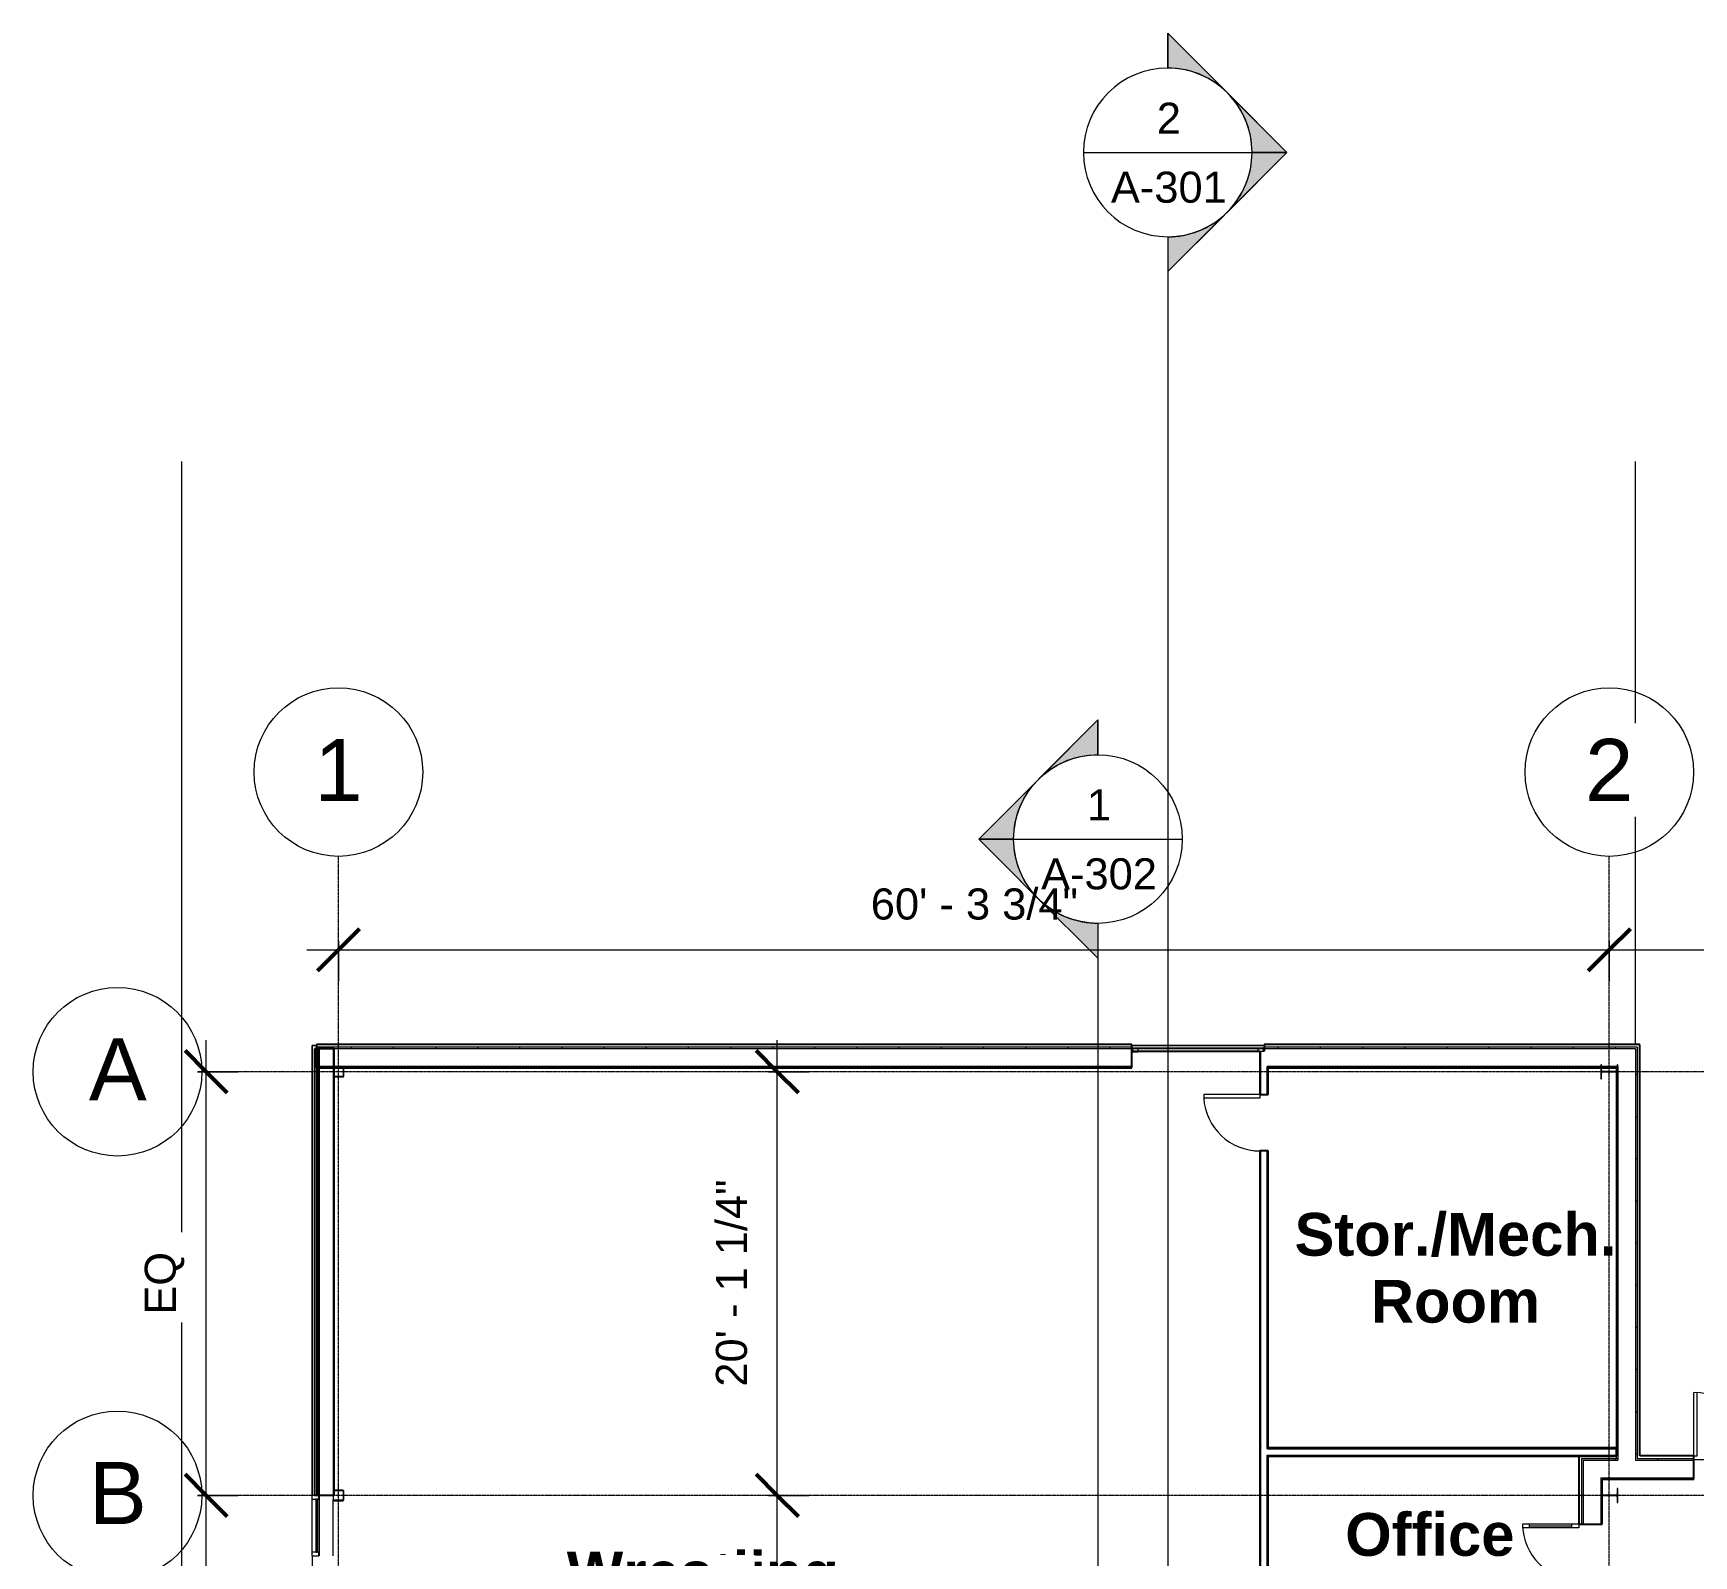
# Model space of a CAD drawing. Header units: inches. Extents: x 21753 to 28474, y -23238 to -20311.
# Drawn here: x 21899 to 22845, y -21178 to -20311 of the extents above; entities that cross this region are included whole.
import ezdxf

# ---------------------------------------------------------------- set-up
doc = ezdxf.new("R2010")
doc.units = ezdxf.units.IN
doc.header["$MEASUREMENT"] = 0
doc.linetypes.add('Grid Line 1_2_', pattern=[0.875, 0.5, -0.125, 0.125, -0.125])
for name, color, linetype, lineweight in [('A-ANNO-DIMS', 211, 'Continuous', 9), ('A-ANNO-DIMS-192', 211, 'Continuous', 9), ('A-DOOR', 31, 'Continuous', 9), ('A-DOOR-GLAZ', 31, 'Continuous', 15), ('A-GLAZ-CURT', 52, 'Continuous', 9), ('A-GLAZ-CWMG', 51, 'Continuous', 9), ('A-WALL', 113, 'Continuous', 9), ('A-WALL-PATT', 111, 'Continuous', 25), ('C-BLDG-PADS', 91, 'Continuous', 9), ('C-TOPO', 7, 'Continuous', 9), ('Conc', 7, 'Continuous', 9), ('EOP-PR', 4, 'Continuous', 9), ('G-ANNO-SYMB', 111, 'Continuous', 9), ('I-WALL', 2, 'Continuous', 9), ('L-SITE-WALL', 31, 'Continuous', 9), ('M-AREA-IDEN', 171, 'Continuous', 9), ('S-BEAM', 12, 'Continuous', 9), ('S-COLS', 52, 'Continuous', 9), ('S-GRID', 1, 'Continuous', 9), ('S-GRID-IDEN', 1, 'Continuous', 9)]:
    doc.layers.add(name, color=color, linetype=linetype, lineweight=lineweight)
doc.styles.add('Arial', font='arial.ttf', dxfattribs={"height": 35.407186})
doc.styles.add('Arial_1', font='arial.ttf', dxfattribs={"height": 17.703593})
doc.styles.add('Arial_B_1', font='arialbd.ttf', dxfattribs={"height": 24.354149})
doc.dimstyles.new('Linear_-_3_32__Arial', dxfattribs={"dimscale": 12, "dimtxt": 18, "dimasz": 2, "dimexe": 1.5, "dimexo": 1, "dimgap": 1, "dimtad": 1, "dimrnd": 0.25, "dimzin": 1, "dimdsep": 46, "dimlunit": 4, "dimtxsty": 'Arial_1', "dimblk1": 'OBLIQUE', "dimblk2": 'OBLIQUE', "dimsah": 1, "dimcen": 0.09, "dimdle": 1.5, "dimazin": 0, "dimtfac": 1, "dimtdec": 4, "dimtix": 1, "dimtmove": 0, "dimatfit": 3, "dimfxl": 1, "dimtvp": 1, "dimtfill": 1, "dimfrac": 2, "dimtolj": 1, "dimtzin": 0, "dimarcsym": 2})
pattern_1 = [(45, (0, 0), (-19.00703, 19.00703), []), (45, (0, 28.8), (-19.00703, 19.00703), [])]
pattern_2 = [(0, (0, 0), (61.44, 15.36), [2.534, -43.546, 2.534, -43.546, -245.76]), (0, (0, 0), (61.44, 15.36), [-92.16, 2.534, -89.626, 2.534, -43.546, -107.52]), (0, (0, 0), (61.44, 15.36), [-230.4, 2.534, -28.186, 2.534, -74.266]), (120, (23.04, 7.68), (-44.02215, 45.528601), [2.534, -43.546, 2.534, -43.546, -245.76]), (120, (23.04, 7.68), (-44.02215, 45.528601), [-92.16, 2.534, -89.626, 2.534, -43.546, -107.52]), (120, (23.04, 7.68), (-44.02215, 45.528601), [-230.4, 2.534, -28.186, 2.534, -74.266]), (240, (30.72, 38.4), (-17.41785, -60.888601), [2.534, -43.546, 2.534, -43.546, -245.76]), (240, (30.72, 38.4), (-17.41785, -60.888601), [-92.16, 2.534, -89.626, 2.534, -43.546, -107.52]), (240, (30.72, 38.4), (-17.41785, -60.888601), [-230.4, 2.534, -28.186, 2.534, -74.266])]
pattern_3 = [(0, (0, 0), (0, 24), []), (90, (0, 0), (-24, 1e-15), [])]

# ---------------------------------------------------------------- blocks, each defined once
blk = doc.blocks.new('Girt_C - 8_D-948188-First Floor Plan')
at = {"layer": 'S-BEAM'}
for p, q in [((22061.64, -21143.68), (22061.64, -21178.18)), ((22069.64, -21178.18), (22069.64, -21146.34)), ((22061.64, -21733.87), (22061.64, -22336.55)), ((22069.64, -21865.02), (22069.64, -21733.87)), ((22069.64, -22106.27), (22069.64, -21870.09)), ((22069.64, -22336.55), (22069.64, -22111.34)), ((22061.64, -22505.93), (22061.64, -22541.05)), ((22069.64, -22540.52), (22069.64, -22505.93)), ((22061.64, -22545.05), (22061.64, -22685.8)), ((22069.64, -22686.55), (22069.64, -22545.59)), ((22069.64, -22687.55), (22069.64, -22686.55)), ((22069.64, -22781.77), (22069.64, -22687.55)), ((22061.64, -22689.8), (22061.64, -22786.18)), ((22061.83, -22786.18), (22061.64, -22786.18)), ((22069.45, -22786.18), (22061.83, -22786.18)), ((22069.64, -22786.18), (22069.45, -22786.18))]:
    blk.add_line(p, q, dxfattribs=at)
blk = doc.blocks.new('Single-Flush - 32_ x 84_-489871-First Floor Plan')
at = {"layer": 'A-DOOR', "lineweight": 13}
for p, q in [((14, 2.37), (14, 34.38)), ((16, 34.38), (14, 34.38)), ((16, 2.37), (16, 34.38)), ((16, 2.37), (14, 2.37))]:
    blk.add_line(p, q, dxfattribs=at)
at = {"layer": 'A-DOOR'}
blk.add_arc((16, 2.37), 32.07, 93.57587, 180, dxfattribs=at)
blk = doc.blocks.new('System Panel - Glazed-827491-First Floor Plan')
at = {"layer": 'A-GLAZ-CURT'}
for p, q in [((15.125, -0.25), (-15.125, -0.25)), ((-15.125, -0.25), (-15.125, -1.25)), ((-15.125, -1.25), (-15.125, -0.25)), ((15.125, -0.25), (-15.125, -0.25)), ((-15.125, -1.25), (15.125, -1.25)), ((-15.125, -1.25), (15.125, -1.25)), ((15.125, -1.25), (15.125, -0.25)), ((15.125, -0.25), (15.125, -1.25))]:
    blk.add_line(p, q, dxfattribs=at)
blk = doc.blocks.new('Rectangular Mullion - Rectangular Mullion 1-789722-First Floor Plan')
at = {"layer": 'A-GLAZ-CWMG'}
for p, q in [((22057.52, -22303.93), (22057.52, -22334.18)), ((22061.52, -22303.93), (22061.52, -22334.18))]:
    blk.add_line(p, q, dxfattribs=at)
blk = doc.blocks.new('Rectangular Mullion - Rectangular Mullion 1-827436-First Floor Plan')
at = {"layer": 'A-GLAZ-CWMG', "lineweight": 13}
for p, q in [((-2, 2), (0, 2)), ((-2, -2), (-2, 2)), ((0, 2), (0, -2)), ((0, -2), (-2, -2))]:
    blk.add_line(p, q, dxfattribs=at)
blk = doc.blocks.new('Rectangular Mullion - Rectangular Mullion 1-827439-First Floor Plan')
at = {"layer": 'A-GLAZ-CWMG', "lineweight": 13}
for p, q in [((0, 2), (-2, 2)), ((-2, 2), (-2, -2)), ((0, -2), (0, 2)), ((-2, -2), (0, -2))]:
    blk.add_line(p, q, dxfattribs=at)
blk = doc.blocks.new('Double-Flush - 72_ x 96_-983185-First Floor Plan')
at = {"layer": 'A-DOOR', "lineweight": 13}
for p, q in [((-36, -6.63), (-36, -42.63)), ((-36, -6.63), (-34, -6.63)), ((-34, -6.63), (-34, -42.63)), ((34, -6.63), (34, -42.57)), ((36, -6.63), (34, -6.63)), ((36, -6.63), (36, -42.63)), ((-36, -42.63), (-34, -42.63))]:
    blk.add_line(p, q, dxfattribs=at)
at = {"layer": 'A-DOOR'}
for centre, start, end in [((-36, -6.63), 270, 360), ((36, -6.63), 180, 270)]:
    blk.add_arc(centre, 36, start, end, dxfattribs=at)
blk = doc.blocks.new('Rectangular Mullion - Profile_Polycarbonate_Lower-992567-First Floor Plan')
at = {"layer": 'A-GLAZ-CWMG'}
for p, q in [((22528.16, -20889.18), (22528.16, -20889.05)), ((22596.15, -20889.05), (22528.16, -20889.05)), ((22596.15, -20889.18), (22528.16, -20889.18)), ((22528.16, -20890.82), (22528.16, -20889.33)), ((22596.15, -20890.82), (22528.16, -20890.82)), ((22528.16, -20891.18), (22528.16, -20890.83)), ((22596.15, -20889.05), (22596.15, -20889.18)), ((22596.15, -20889.25), (22596.15, -20890.8)), ((22596.15, -20890.83), (22596.15, -20891.18)), ((22596.15, -20891.18), (22528.16, -20891.18))]:
    blk.add_line(p, q, dxfattribs=at)
blk = doc.blocks.new('Rectangular Mullion - Profile_Polycarbonate_right-992570-First Floor Plan')
at = {"layer": 'A-GLAZ-CWMG', "lineweight": 13}
for p, q in [((0, 1.141125), (-3.622, 1.141125)), ((-3.622, 1.141125), (-3.622, 0.787125)), ((-3.622, 0.787125), (-3.372, 0.787125)), ((-3.5595, 0.849625), (-3.5595, 1.078625)), ((-3.5595, 1.078625), (-0.0625, 1.078625)), ((-3.372, 0.849625), (-3.5595, 0.849625)), ((-3.372, 0.787125), (-3.372, 0.849625)), ((-0.0625, 1.078625), (-0.0625, -0.922375)), ((0, -0.984875), (0, 1.141125)), ((-2.7715, -0.859875), (-2.834, -0.859875)), ((-2.834, -0.859875), (-2.834, -0.984875)), ((-2.834, -0.984875), (0, -0.984875)), ((-2.7715, -0.922375), (-2.7715, -0.859875)), ((-0.0625, -0.922375), (-2.7715, -0.922375))]:
    blk.add_line(p, q, dxfattribs=at)
blk = doc.blocks.new('Single-Glass 1 - 32_ x96_-948365-First Floor Plan')
at = {"layer": 'A-DOOR', "lineweight": 13}
for p, q in [((14, 34.625), (14, 38.625)), ((16, 38.625), (14, 38.625)), ((16, 34.625), (16, 38.625)), ((14, 34.625), (16, 34.625)), ((14, 10.625), (16, 10.625)), ((14, 6.625), (14, 10.625)), ((16, 6.625), (16, 10.625)), ((16, 6.625), (14, 6.625))]:
    blk.add_line(p, q, dxfattribs=at)
at = {"layer": 'A-DOOR'}
for p, q in [((14, 10.625), (14, 34.625)), ((16, 10.625), (16, 34.625))]:
    blk.add_line(p, q, dxfattribs=at)
blk.add_arc((16, 6.625), 32, 90, 180, dxfattribs=at)
at = {"layer": 'A-DOOR-GLAZ'}
blk.add_line((15, 34.625), (15, 10.625), dxfattribs=at)
blk = doc.blocks.new('Grid - Grid Head - Circle-14747-First Floor Plan')
at = {"layer": 'S-GRID-IDEN'}
blk.add_circle((0, 0), 0.25, dxfattribs=at)
blk = doc.blocks.new('Section - Section Head - Filled-1526-First Floor Plan')
at = {"layer": 'G-ANNO-SYMB'}
h = blk.add_hatch(color=256, dxfattribs=at)
edge = h.paths.add_edge_path(flags=0)
edge.add_line((-0.4268, 0.1768), (-0.25, 0.3536))
edge.add_line((-0.25, 0.3536), (-0.25, 0.25))
edge.add_arc((-0.25, 0), 0.25, 90, 135)
h = blk.add_hatch(color=256, dxfattribs=at)
edge = h.paths.add_edge_path(flags=0)
edge.add_arc((-0.25, 0), 0.25, 45, 90)
edge.add_line((-0.25, 0.25), (-0.25, 0.3536))
edge.add_line((-0.25, 0.3536), (-0.0732, 0.1768))
h = blk.add_hatch(color=256, dxfattribs=at)
edge = h.paths.add_edge_path(flags=0)
edge.add_arc((-0.25, 0), 0.2503, 137.9216, 180)
edge.add_line((-0.5003, 0), (-0.6036, 0))
edge.add_line((-0.6036, 0), (-0.4358, 0.1678))
h = blk.add_hatch(color=256, dxfattribs=at)
edge = h.paths.add_edge_path(flags=0)
edge.add_line((-0.0642, 0.1678), (0.1036, 0))
edge.add_line((0.1036, 0), (0.0003, 0))
edge.add_arc((-0.25, 0), 0.2503, 0, 42.0784)
for p, q in [((-0.25, 0.3536), (-0.6036, 0)), ((-0.25, 0.3536), (-0.4268, 0.1768)), ((-0.25, 0.3536), (0.1036, 0)), ((-0.25, 0.25), (-0.25, 0.3536)), ((-0.0732, 0.1768), (-0.25, 0.3536)), ((-0.25, 0.3536), (-0.25, 0.25)), ((-0.4358, 0.1678), (-0.6036, 0)), ((0.1036, 0), (-0.0642, 0.1678)), ((-0.6036, 0), (-0.5003, 0)), ((0.0003, 0), (0.1036, 0)), ((-0.5, 0), (-0.6036, 0)), ((0, 0), (0.1036, 0))]:
    blk.add_line(p, q, dxfattribs=at)
for radius, start, end in [(0.25, 360, 180), (0.25, 90, 135), (0.25, 45, 90), (0.2503, 137.9216, 180), (0.2503, 0, 42.0784), (0.25, 180, 360)]:
    blk.add_arc((-0.25, 0), radius, start, end, dxfattribs=at)
blk = doc.blocks.new('DIMBLOCK1-First Floor Plan')
at = {"layer": 'A-ANNO-DIMS-192', "lineweight": 50}
for p, q in [((22072.64, -20833.16), (22084.64, -20821.16)), ((22796.39, -20833.16), (22808.39, -20821.16)), ((22072.64, -20833.16), (22060.64, -20845.16)), ((22796.39, -20833.16), (22784.39, -20845.16))]:
    blk.add_line(p, q, dxfattribs=at)
at = {"layer": 'A-ANNO-DIMS-192'}
for p, q in [((22054.64, -20833.16), (22796.39, -20833.16)), ((22072.64, -20828.19), (22072.64, -20851.16)), ((22072.64, -20833.16), (22072.64, -20828.19)), ((22796.39, -20828.19), (22796.39, -20851.16)), ((22796.39, -20833.16), (22796.39, -20828.19))]:
    blk.add_line(p, q, dxfattribs=at)
at = {"layer": 'A-ANNO-DIMS-192', "color": 0, "insert": (22375.81, -20798.19), "char_height": 17.7036, "width": 140.8985, "attachment_point": 1, "line_spacing_factor": 0.938532, "style": 'Arial_1', "bg_fill": 3, "box_fill_scale": 1.25, "bg_fill_color": 0, "bg_fill_transparency": 0}
blk.add_mtext('60\' - 3 3/4"', dxfattribs=at)
blk = doc.blocks.new('_Oblique')
at = {"color": 0, "linetype": 'ByBlock', "lineweight": -2}
blk.add_line((-0.5, -0.5), (0.5, 0.5), dxfattribs=at)
blk = doc.blocks.new('DIMBLOCK2-First Floor Plan')
at = {"layer": 'A-ANNO-DIMS-192', "lineweight": 50}
for p, q in [((22796.39, -20833.16), (22808.39, -20821.16)), ((23085.89, -20833.16), (23097.89, -20821.16)), ((22796.39, -20833.16), (22784.39, -20845.16)), ((23085.89, -20833.16), (23073.89, -20845.16))]:
    blk.add_line(p, q, dxfattribs=at)
at = {"layer": 'A-ANNO-DIMS-192'}
for p, q in [((22796.39, -20828.19), (22796.39, -20851.16)), ((22796.39, -20833.16), (22796.39, -20828.19)), ((22796.39, -20833.16), (23085.89, -20833.16)), ((23085.89, -20828.19), (23085.89, -20851.16)), ((23085.89, -20833.16), (23085.89, -20828.19))]:
    blk.add_line(p, q, dxfattribs=at)
at = {"layer": 'A-ANNO-DIMS-192', "color": 0, "insert": (22882.43, -20798.19), "char_height": 17.7036, "width": 140.8985, "attachment_point": 1, "line_spacing_factor": 0.938532, "style": 'Arial_1', "bg_fill": 3, "box_fill_scale": 1.25, "bg_fill_color": 0, "bg_fill_transparency": 0}
blk.add_mtext('24\' - 1 1/2"', dxfattribs=at)
blk = doc.blocks.new('DIMBLOCK26-First Floor Plan')
at = {"layer": 'A-ANNO-DIMS-192', "lineweight": 50}
for p, q in [((22322.56, -21143.8), (22310.56, -21131.8)), ((22322.56, -21143.8), (22334.56, -21155.8)), ((22322.56, -21385.05), (22310.56, -21373.05)), ((22322.56, -21385.05), (22334.56, -21397.05))]:
    blk.add_line(p, q, dxfattribs=at)
at = {"layer": 'A-ANNO-DIMS-192'}
for p, q in [((22317.59, -21143.8), (22340.56, -21143.8)), ((22322.56, -21143.8), (22317.59, -21143.8)), ((22322.56, -21385.05), (22322.56, -21143.8)), ((22317.59, -21385.05), (22340.56, -21385.05)), ((22322.56, -21385.05), (22317.59, -21385.05))]:
    blk.add_line(p, q, dxfattribs=at)
at = {"layer": 'A-ANNO-DIMS-192', "color": 0, "insert": (22287.59, -21323.14), "char_height": 17.7036, "width": 140.8985, "attachment_point": 1, "rotation": 90, "line_spacing_factor": 0.938532, "style": 'Arial_1', "bg_fill": 3, "box_fill_scale": 1.25, "bg_fill_color": 0, "bg_fill_transparency": 0}
blk.add_mtext('20\' - 1 1/4"', dxfattribs=at)
blk = doc.blocks.new('DIMBLOCK27-First Floor Plan')
at = {"layer": 'A-ANNO-DIMS-192', "lineweight": 50}
for p, q in [((22322.56, -20902.55), (22310.56, -20890.55)), ((22322.56, -20902.55), (22334.56, -20914.55)), ((22322.56, -21143.8), (22310.56, -21131.8)), ((22322.56, -21143.8), (22334.56, -21155.8))]:
    blk.add_line(p, q, dxfattribs=at)
at = {"layer": 'A-ANNO-DIMS-192'}
for p, q in [((22322.56, -21143.8), (22322.56, -20884.55)), ((22317.59, -20902.55), (22340.56, -20902.55)), ((22322.56, -20902.55), (22317.59, -20902.55)), ((22317.59, -21143.8), (22340.56, -21143.8)), ((22322.56, -21143.8), (22317.59, -21143.8))]:
    blk.add_line(p, q, dxfattribs=at)
at = {"layer": 'A-ANNO-DIMS-192', "color": 0, "insert": (22287.59, -21081.89), "char_height": 17.7036, "width": 140.8985, "attachment_point": 1, "rotation": 90, "line_spacing_factor": 0.938532, "style": 'Arial_1', "bg_fill": 3, "box_fill_scale": 1.25, "bg_fill_color": 0, "bg_fill_transparency": 0}
blk.add_mtext('20\' - 1 1/4"', dxfattribs=at)
blk = doc.blocks.new('DIMBLOCK33-First Floor Plan')
at = {"layer": 'A-ANNO-DIMS-192', "lineweight": 50}
for p, q in [((21997.3, -21143.8), (21985.3, -21131.8)), ((21997.3, -21143.8), (22009.3, -21155.8)), ((21997.3, -21385.05), (21985.3, -21373.05)), ((21997.3, -21385.05), (22009.3, -21397.05))]:
    blk.add_line(p, q, dxfattribs=at)
at = {"layer": 'A-ANNO-DIMS-192'}
for p, q in [((21992.33, -21143.8), (22015.3, -21143.8)), ((21997.3, -21143.8), (21992.33, -21143.8)), ((21997.3, -21385.05), (21997.3, -21143.8)), ((21992.33, -21385.05), (22015.3, -21385.05)), ((21997.3, -21385.05), (21992.33, -21385.05))]:
    blk.add_line(p, q, dxfattribs=at)
at = {"layer": 'A-ANNO-DIMS-192', "color": 0, "insert": (21962.33, -21282.15), "char_height": 17.704, "width": 42.5354, "attachment_point": 1, "rotation": 90, "line_spacing_factor": 0.938532, "style": 'Arial_1', "bg_fill": 3, "box_fill_scale": 1.25, "bg_fill_color": 0, "bg_fill_transparency": 0}
blk.add_mtext('EQ', dxfattribs=at)
blk = doc.blocks.new('DIMBLOCK34-First Floor Plan')
at = {"layer": 'A-ANNO-DIMS-192', "lineweight": 50}
for p, q in [((21997.3, -20902.55), (21985.3, -20890.55)), ((21997.3, -20902.55), (22009.3, -20914.55)), ((21997.3, -21143.8), (21985.3, -21131.8)), ((21997.3, -21143.8), (22009.3, -21155.8))]:
    blk.add_line(p, q, dxfattribs=at)
at = {"layer": 'A-ANNO-DIMS-192'}
for p, q in [((21997.3, -21143.8), (21997.3, -20884.55)), ((21992.33, -20902.55), (22015.3, -20902.55)), ((21997.3, -20902.55), (21992.33, -20902.55)), ((21992.33, -21143.8), (22015.3, -21143.8)), ((21997.3, -21143.8), (21992.33, -21143.8))]:
    blk.add_line(p, q, dxfattribs=at)
at = {"layer": 'A-ANNO-DIMS-192', "color": 0, "insert": (21962.33, -21040.9), "char_height": 17.704, "width": 42.5354, "attachment_point": 1, "rotation": 90, "line_spacing_factor": 0.938532, "style": 'Arial_1', "bg_fill": 3, "box_fill_scale": 1.25, "bg_fill_color": 0, "bg_fill_transparency": 0}
blk.add_mtext('EQ', dxfattribs=at)

msp = doc.modelspace()

# ---------------------------------------------------------------- hatches: boundary and pattern name
at = {"layer": 'A-WALL-PATT', "lineweight": 9}
h = msp.add_hatch(dxfattribs=at)
h.set_pattern_fill('FP_10', color=256, style=0, pattern_type=2)
h.set_pattern_definition(pattern_3)
h.paths.add_polyline_path([(22060.14, -20889.553), (22524.537, -20889.553), (22524.537, -20888.553), (22060.14, -20888.553)], flags=0)
h = msp.add_hatch(dxfattribs=at)
h.set_pattern_fill('FP_10', color=256, style=0, pattern_type=2)
h.set_pattern_definition(pattern_3)
h.paths.add_polyline_path([(22060.14, -21143.678), (22060.89, -21143.678), (22060.89, -20889.428), (22060.14, -20889.428), (22060.14, -21097.293)], flags=0)
h = msp.add_hatch(dxfattribs=at)
h.set_pattern_fill('FP_8', color=256, style=0, pattern_type=2)
h.set_pattern_definition(pattern_2)
h.paths.add_polyline_path([(22069.64, -21143.678), (22070.265, -21143.678), (22070.265, -20889.428), (22069.64, -20889.428), (22069.64, -21097.293)], flags=0)
h = msp.add_hatch(dxfattribs=at)
h.set_pattern_fill('FP_8', color=256, style=0, pattern_type=2)
h.set_pattern_definition(pattern_2)
h.paths.add_polyline_path([(22597.4, -21408.49), (22598.025, -21408.49), (22598.025, -21286.178), (22597.4, -21286.178), (22597.4, -21329.695)], flags=0)
h.paths.add_polyline_path([(22598.025, -21254.178), (22598.025, -20947.615), (22597.4, -20947.615), (22597.4, -21254.178)], flags=0)
h.paths.add_polyline_path([(22597.4, -20915.615), (22598.025, -20915.615), (22598.025, -20890.825), (22597.4, -20890.825)], flags=0)
h = msp.add_hatch(dxfattribs=at)
h.set_pattern_fill('FP_10', color=256, style=0, pattern_type=2)
h.set_pattern_definition(pattern_3)
h.paths.add_polyline_path([(22599.775, -20889.553), (22812.255, -20889.553), (22812.255, -20888.553), (22599.775, -20888.553)], flags=0)
h = msp.add_hatch(dxfattribs=at)
h.set_pattern_fill('FP_10', color=256, style=0, pattern_type=2)
h.set_pattern_definition(pattern_3)
h.paths.add_polyline_path([(22811.255, -21122.803), (22812.255, -21122.803), (22812.255, -20889.553), (22811.255, -20889.553), (22811.255, -21121.303)], flags=0)
h = msp.add_hatch(dxfattribs=at)
h.set_pattern_fill('FP_8', color=256, style=0, pattern_type=2)
h.set_pattern_definition(pattern_2)
h.paths.add_polyline_path([(22602.15, -21408.49), (22602.15, -21292.178), (22601.525, -21292.178), (22601.525, -21408.49)], flags=0)
h.paths.add_polyline_path([(22601.525, -21288.678), (22602.15, -21288.678), (22602.15, -21286.178), (22601.525, -21286.178)], flags=0)
h.paths.add_polyline_path([(22602.15, -21254.178), (22602.15, -21238.678), (22601.525, -21238.678), (22601.525, -21254.178)], flags=0)
h.paths.add_polyline_path([(22601.525, -21235.178), (22602.15, -21235.178), (22602.15, -21120.803), (22601.525, -21120.803), (22601.525, -21174.76)], flags=0)
h.paths.add_polyline_path([(22601.525, -21117.303), (22602.15, -21117.303), (22602.15, -20947.615), (22601.525, -20947.615), (22601.525, -21019.825)], flags=0)
h.paths.add_polyline_path([(22602.15, -20915.615), (22602.15, -20899.553), (22601.525, -20899.553), (22601.525, -20915.615)], flags=0)
h = msp.add_hatch(dxfattribs=at)
h.set_pattern_fill('FP_8', color=256, style=0, pattern_type=2)
h.set_pattern_definition(pattern_2)
h.paths.add_polyline_path([(22800.505, -21117.303), (22800.505, -21116.678), (22602.15, -21116.678), (22602.15, -21117.303), (22769.821, -21117.303)], flags=0)
h = msp.add_hatch(dxfattribs=at)
h.set_pattern_fill('FP_8', color=256, style=0, pattern_type=2)
h.set_pattern_definition(pattern_2)
h.paths.add_polyline_path([(22800.505, -21121.428), (22800.505, -21120.803), (22602.15, -21120.803), (22602.15, -21121.428), (22769.821, -21121.428)], flags=0)
h = msp.add_hatch(dxfattribs=at)
h.set_pattern_fill('FP_10', color=256, style=0, pattern_type=2)
h.set_pattern_definition(pattern_3)
h.paths.add_polyline_path([(22801.255, -21123.803), (22801.255, -21122.803), (22780.525, -21122.803), (22780.525, -21123.803), (22781.525, -21123.803)], flags=0)
h.paths.add_polyline_path([(25981.015, -21123.803), (25981.015, -21122.803), (23030.515, -21122.803), (23030.515, -21123.803), (25811.035, -21123.803)], flags=0)
h.paths.add_polyline_path([(22811.255, -21123.803), (22844.515, -21123.803), (22844.515, -21122.803), (22811.255, -21122.803)], flags=0)
h.paths.add_polyline_path([(22922.515, -21123.803), (22922.515, -21122.803), (22916.515, -21122.803), (22916.515, -21123.803)], flags=0)
h = msp.add_hatch(dxfattribs=at)
h.set_pattern_fill('FP_10', color=256, style=0, pattern_type=2)
h.set_pattern_definition(pattern_3)
h.paths.add_polyline_path([(22780.525, -22371.365), (22781.525, -22371.365), (22781.525, -21413.24), (22780.525, -21413.24), (22780.525, -22336.773)], flags=0)
h.paths.add_polyline_path([(22780.525, -21408.49), (22781.525, -21408.49), (22781.525, -21368.678), (22780.525, -21368.678), (22780.525, -21407.163)], flags=0)
h.paths.add_polyline_path([(22780.525, -21336.678), (22781.525, -21336.678), (22781.525, -21292.803), (22780.525, -21292.803), (22780.525, -21329.695)], flags=0)
h.paths.add_polyline_path([(22781.525, -21234.553), (22781.525, -21192.178), (22780.525, -21192.178), (22780.525, -21234.553)], flags=0)
h.paths.add_polyline_path([(22781.525, -21160.178), (22781.525, -21123.803), (22780.525, -21123.803), (22780.525, -21160.178)], flags=0)
at = {"layer": 'S-COLS'}
h = msp.add_hatch(dxfattribs=at)
h.set_pattern_fill('FP_1', color=256, style=0, pattern_type=2)
h.set_pattern_definition(pattern_1)
h.paths.add_polyline_path([(22075.174, -21146.803), (22075.504, -21146.666), (22075.64, -21146.337), (22075.64, -21141.269), (22075.504, -21140.939), (22075.174, -21140.803), (22070.106, -21140.803), (22069.777, -21140.939), (22069.64, -21141.269), (22069.64, -21146.337), (22069.777, -21146.666), (22070.106, -21146.803)], flags=0)
h.paths.add_polyline_path([(22070.106, -21146.57), (22069.941, -21146.502), (22069.873, -21146.337), (22069.941, -21141.104), (22070.106, -21141.036), (22075.339, -21141.104), (22075.407, -21141.269), (22075.339, -21146.502), (22075.174, -21146.57)], flags=0)
h = msp.add_hatch(dxfattribs=at)
h.set_pattern_fill('FP_1', color=256, style=0, pattern_type=2)
h.set_pattern_definition(pattern_1)
h.paths.add_polyline_path([(22801.255, -21147.783), (22801.255, -21139.822), (22800.822, -21139.822), (22800.822, -21142.967), (22800.619, -21143.456), (22800.13, -21143.658), (22792.65, -21143.658), (22792.161, -21143.456), (22791.959, -21142.967), (22791.959, -21139.822), (22791.525, -21139.822), (22791.525, -21147.783), (22791.959, -21147.783), (22791.959, -21144.639), (22792.161, -21144.15), (22792.65, -21143.947), (22800.13, -21143.947), (22800.619, -21144.15), (22800.822, -21144.639), (22800.822, -21147.783)], flags=0)

# ---------------------------------------------------------------- linework, layer by layer
at = {"layer": 'A-WALL'}
for p, q in [((22059.265, -20889.428), (22059.265, -21143.678)), ((22524.537, -20888.553), (22060.14, -20888.553)), ((22060.14, -20889.428), (22060.14, -21143.678)), ((22524.537, -20889.553), (22060.14, -20889.553)), ((22060.89, -20889.428), (22060.89, -21143.678)), ((22061.64, -20889.428), (22061.64, -21143.678)), ((22069.64, -20889.428), (22069.64, -21143.678)), ((22597.4, -20890.825), (22599.712, -20890.825)), ((22598.025, -20915.615), (22598.025, -20890.825)), ((22812.255, -20888.553), (22599.775, -20888.553)), ((22811.255, -20889.553), (22599.775, -20889.553)), ((22811.255, -20889.553), (22811.255, -21123.803)), ((22812.255, -20888.553), (22812.255, -21122.803)), ((22524.537, -20899.553), (22060.14, -20899.553)), ((22601.525, -20915.615), (22601.525, -20899.553)), ((22801.255, -20899.553), (22601.525, -20899.553)), ((22602.15, -20899.553), (22602.15, -20900.303)), ((22801.255, -20899.553), (22801.255, -21123.803)), ((22598.025, -21254.178), (22598.025, -20947.615)), ((22601.525, -21117.303), (22601.525, -20947.615)), ((22601.525, -21117.303), (22800.505, -21117.303)), ((22601.525, -21235.178), (22601.525, -21120.803)), ((22601.525, -21120.803), (22800.505, -21120.803)), ((22780.525, -21122.803), (22801.255, -21122.803)), ((22780.525, -21122.803), (22780.525, -21160.178)), ((22781.525, -21123.803), (22801.255, -21123.803)), ((22781.525, -21123.803), (22781.525, -21160.178)), ((22800.505, -21122.803), (22800.505, -21121.428)), ((22811.255, -21123.803), (22844.515, -21123.803)), ((22812.255, -21122.803), (22844.515, -21122.803)), ((22791.525, -21133.803), (22844.515, -21133.803)), ((22791.525, -21133.803), (22791.525, -21160.178))]:
    msp.add_line(p, q, dxfattribs=at)
at = {"layer": 'A-WALL', "lineweight": 25}
for p, q in [((22599.712, -20889.25), (22524.6, -20889.25)), ((22524.6, -20889.25), (22524.6, -20890.825)), ((22524.6, -20890.825), (22597.4, -20890.825)), ((22599.712, -20890.825), (22599.712, -20889.25))]:
    msp.add_line(p, q, dxfattribs=at)
at = {"layer": 'C-BLDG-PADS'}
for p, q in [((22060.14, -20887.553), (22057.64, -20887.553)), ((22057.64, -20887.553), (22057.64, -21143.928)), ((22599.775, -20887.553), (22524.537, -20887.553)), ((22916.515, -21123.615), (22844.515, -21123.615)), ((22057.64, -21178.178), (22057.64, -21733.928))]:
    msp.add_line(p, q, dxfattribs=at)
at = {"layer": 'C-TOPO'}
for p, q in [((22057.641, -21143.928), (22057.641, -20887.553)), ((22057.641, -20887.553), (22060.14, -20887.553)), ((22524.537, -20887.553), (22599.775, -20887.553))]:
    msp.add_line(p, q, dxfattribs=at)
at = {"layer": 'Conc'}
msp.add_line((21983.235, -20555.02), (21983.235, -21481.428), dxfattribs=at)
at = {"layer": 'EOP-PR'}
msp.add_line((22811.235, -20887.053), (22811.235, -20555.02), dxfattribs=at)
at = {"layer": 'G-ANNO-SYMB'}
for p, q in [((22496.942, -20379.101), (22592.942, -20379.101)), ((22544.942, -20427.101), (22544.942, -22984.162)), ((22457.174, -20770.082), (22553.174, -20770.082))]:
    msp.add_line(p, q, dxfattribs=at)
at = {"layer": 'I-WALL', "lineweight": 25}
for p, q in [((22597.4, -20890.825), (22597.4, -20915.615)), ((22599.775, -20890.825), (22599.712, -20890.825)), ((22602.15, -20915.615), (22602.15, -20900.303)), ((22597.4, -20915.615), (22602.15, -20915.615)), ((22597.4, -20947.615), (22597.4, -21254.178)), ((22602.15, -20947.615), (22597.4, -20947.615)), ((22602.15, -21116.678), (22602.15, -20947.615)), ((22800.505, -21116.678), (22602.15, -21116.678)), ((22800.505, -21121.428), (22800.505, -21116.678)), ((22602.15, -21234.553), (22602.15, -21121.428)), ((22602.15, -21121.428), (22800.505, -21121.428))]:
    msp.add_line(p, q, dxfattribs=at)
at = {"layer": 'L-SITE-WALL', "lineweight": 25}
for p, q in [((22070.265, -20889.428), (22059.015, -20889.428)), ((22059.015, -20889.428), (22059.015, -21143.678)), ((22524.537, -20887.053), (22060.14, -20887.053)), ((22060.14, -20887.053), (22060.14, -20900.303)), ((22070.265, -21143.678), (22070.265, -20889.428)), ((22524.537, -20900.303), (22524.537, -20887.053)), ((22813.755, -20887.053), (22599.775, -20887.053)), ((22599.775, -20887.053), (22599.775, -20890.825)), ((22813.755, -21121.303), (22813.755, -20887.053)), ((22060.14, -20900.303), (22524.537, -20900.303)), ((22602.15, -20900.303), (22800.505, -20900.303)), ((22800.505, -20900.303), (22800.505, -21116.678)), ((22800.505, -21121.303), (22779.025, -21121.303)), ((22779.025, -21121.303), (22779.025, -21160.178)), ((22844.515, -21121.303), (22813.755, -21121.303)), ((22844.515, -21134.553), (22844.515, -21121.303)), ((22792.275, -21134.553), (22844.515, -21134.553)), ((22792.275, -21160.178), (22792.275, -21134.553)), ((22059.015, -21143.678), (22070.265, -21143.678)), ((22779.025, -21160.178), (22792.275, -21160.178))]:
    msp.add_line(p, q, dxfattribs=at)
at = {"layer": 'S-COLS', "lineweight": 15}
for p, q in [((22069.64, -20900.019), (22069.64, -20905.087)), ((22069.873, -20905.087), (22069.873, -20900.019)), ((22075.174, -20899.553), (22070.106, -20899.553)), ((22070.106, -20899.786), (22075.174, -20899.786)), ((22075.407, -20900.019), (22075.407, -20905.087)), ((22075.64, -20905.087), (22075.64, -20900.019)), ((22791.959, -20898.572), (22791.525, -20898.572)), ((22791.525, -20898.572), (22791.525, -20906.533)), ((22791.959, -20901.717), (22791.959, -20898.572)), ((22801.255, -20898.572), (22800.822, -20898.572)), ((22800.822, -20898.572), (22800.822, -20901.717)), ((22801.255, -20906.533), (22801.255, -20898.572)), ((22075.174, -20905.32), (22070.106, -20905.32)), ((22070.106, -20905.553), (22075.174, -20905.553)), ((22791.525, -20906.533), (22791.959, -20906.533)), ((22791.959, -20906.533), (22791.959, -20903.389)), ((22800.13, -20902.408), (22792.65, -20902.408)), ((22792.65, -20902.697), (22800.13, -20902.697)), ((22800.822, -20903.389), (22800.822, -20906.533)), ((22800.822, -20906.533), (22801.255, -20906.533)), ((22069.64, -21141.269), (22069.64, -21146.337)), ((22069.873, -21146.337), (22069.873, -21141.269)), ((22075.174, -21140.803), (22070.106, -21140.803)), ((22070.106, -21141.036), (22075.174, -21141.036)), ((22075.407, -21141.269), (22075.407, -21146.337)), ((22075.64, -21146.337), (22075.64, -21141.269)), ((22791.959, -21139.822), (22791.525, -21139.822)), ((22791.525, -21139.822), (22791.525, -21147.783)), ((22791.959, -21142.967), (22791.959, -21139.822)), ((22791.959, -21147.783), (22791.959, -21144.639)), ((22800.13, -21143.658), (22792.65, -21143.658)), ((22792.65, -21143.947), (22800.13, -21143.947)), ((22801.255, -21139.822), (22800.822, -21139.822)), ((22800.822, -21139.822), (22800.822, -21142.967)), ((22800.822, -21144.639), (22800.822, -21147.783)), ((22801.255, -21147.783), (22801.255, -21139.822)), ((22075.174, -21146.57), (22070.106, -21146.57)), ((22070.106, -21146.803), (22075.174, -21146.803)), ((22791.525, -21147.783), (22791.959, -21147.783)), ((22800.822, -21147.783), (22801.255, -21147.783))]:
    msp.add_line(p, q, dxfattribs=at)
for centre, radius, start, end in [((22070.106, -20900.019), 0.466, 90, 180), ((22070.106, -20900.019), 0.233, 90, 180), ((22075.174, -20900.019), 0.466, 0, 90), ((22075.174, -20900.019), 0.233, 0, 90), ((22070.106, -20905.087), 0.466, 180, 270), ((22070.106, -20905.087), 0.233, 180, 270), ((22075.174, -20905.087), 0.466, 270, 0), ((22075.174, -20905.087), 0.233, 270, 0), ((22792.65, -20901.717), 0.691, 180, 270), ((22792.65, -20903.389), 0.691, 90, 180), ((22800.13, -20901.717), 0.691, 270, 0), ((22800.13, -20903.389), 0.691, 0, 90), ((22070.106, -21141.269), 0.466, 90, 180), ((22070.106, -21141.269), 0.233, 90, 180), ((22075.174, -21141.269), 0.466, 0, 90), ((22075.174, -21141.269), 0.233, 0, 90), ((22792.65, -21142.967), 0.691, 180, 270), ((22792.65, -21144.639), 0.691, 90, 180), ((22800.13, -21142.967), 0.691, 270, 0), ((22800.13, -21144.639), 0.691, 0, 90), ((22070.106, -21146.337), 0.466, 180, 270), ((22070.106, -21146.337), 0.233, 180, 270), ((22075.174, -21146.337), 0.466, 270, 0), ((22075.174, -21146.337), 0.233, 270, 0)]:
    msp.add_arc(centre, radius, start, end, dxfattribs=at)
at = {"layer": 'S-GRID', "linetype": 'Grid Line 1_2_'}
for p, q in [((22796.39, -23081.576), (22796.39, -20779.921)), ((26376.857, -20902.553), (21994.798, -20902.553)), ((26376.857, -21143.803), (21994.798, -21143.803))]:
    msp.add_line(p, q, dxfattribs=at)

# ---------------------------------------------------------------- block references
at = {"layer": 'A-DOOR'}
for name, p, rotation in [('Single-Flush - 32_ x 84_-489871-First Floor Plan', (22599.775, -20931.615), 89.99999999999959), ('Double-Flush - 72_ x 96_-983185-First Floor Plan', (22880.515, -21127.928), 180), ('Single-Glass 1 - 32_ x96_-948365-First Floor Plan', (22785.65, -21176.178), 90)]:
    msp.add_blockref(name, p, dxfattribs=dict(at, rotation=rotation))
at = {"layer": 'A-GLAZ-CURT', "rotation": 89.99999999996432}
msp.add_blockref('System Panel - Glazed-827491-First Floor Plan', (22059.515, -21161.053), dxfattribs=at)
at = {"layer": 'A-GLAZ-CWMG'}
for name, p, rotation in [('Rectangular Mullion - Profile_Polycarbonate_right-992570-First Floor Plan', (22524.537, -20890.038), 180), ('Rectangular Mullion - Rectangular Mullion 1-827439-First Floor Plan', (22059.515, -21178.178), 269.9999999999644)]:
    msp.add_blockref(name, p, dxfattribs=dict(at, rotation=rotation))
for name, p in [('Rectangular Mullion - Profile_Polycarbonate_Lower-992567-First Floor Plan', (0, 0)), ('Rectangular Mullion - Rectangular Mullion 1-789722-First Floor Plan', (0, 1158))]:
    msp.add_blockref(name, p, dxfattribs=at)
at = {"layer": 'A-GLAZ-CWMG', "extrusion": (0, 0, -1), "rotation": 90.00000000003568}
msp.add_blockref('Rectangular Mullion - Rectangular Mullion 1-827436-First Floor Plan', (-22059.515, -21143.928), dxfattribs=at)
at = {"layer": 'G-ANNO-SYMB', "xscale": 191.9999999999999, "yscale": 191.9999999999999, "zscale": 191.9999999999999, "rotation": 269.9999999999996}
msp.add_blockref('Section - Section Head - Filled-1526-First Floor Plan', (22544.942, -20427.101), dxfattribs=at)
at = {"layer": 'S-BEAM'}
msp.add_blockref('Girt_C - 8_D-948188-First Floor Plan', (0, 0), dxfattribs=at)
at = {"layer": 'S-GRID-IDEN', "xscale": 191.9999999999999, "yscale": 191.9999999999999, "zscale": 191.9999999999999}
for p in [(22072.64, -20731.921), (22796.39, -20731.921)]:
    msp.add_blockref('Grid - Grid Head - Circle-14747-First Floor Plan', p, dxfattribs=at)
at = {"layer": 'S-GRID-IDEN', "xscale": 191.9999999999999, "yscale": 191.9999999999999, "zscale": 191.9999999999999, "rotation": 89.99999999999982}
for p in [(21946.798, -20902.553), (21946.798, -21143.803)]:
    msp.add_blockref('Grid - Grid Head - Circle-14747-First Floor Plan', p, dxfattribs=at)

# ---------------------------------------------------------------- texts
at = {"layer": 'G-ANNO-SYMB', "attachment_point": 2, "line_spacing_factor": 0.938532, "style": 'Arial_1'}
for s, insert, char_height, width in [('2', (22545.557, -20350.763), 17.704, 16.416), ('A-301', (22545.557, -20390.035), 17.7036, 78.624), ('1', (22505.788, -20741.744), 17.704, 16.416)]:
    msp.add_mtext(s, dxfattribs=dict(at, insert=insert, char_height=char_height, width=width))
at = {"layer": 'M-AREA-IDEN', "attachment_point": 2, "line_spacing_factor": 0.938532, "style": 'Arial_B_1'}
for s, insert, char_height, width in [('Stor./Mech.\\PRoom', (22708.797, -20982.952), 24.35415, 212.544), ('Office', (22694.203, -21153.845), 24.3541, 112.032), ('Wrestling', (22280.177, -21175.878), 24.3541, 179.712)]:
    msp.add_mtext(s, dxfattribs=dict(at, insert=insert, char_height=char_height, width=width))

# ---------------------------------------------------------------- next in the draw order: texts
at = {"layer": 'S-GRID-IDEN', "char_height": 35.407, "attachment_point": 2, "line_spacing_factor": 0.938532, "style": 'Arial', "bg_fill": 3, "box_fill_scale": 1.25, "bg_fill_color": 0, "bg_fill_transparency": 0}
for s, insert, width in [('1', (22072.631, -20713.047), 32.832), ('2', (22796.381, -20713.047), 32.832), ('A', (21946.992, -20883.493), 39.312), ('B', (21946.992, -21124.743), 39.312)]:
    msp.add_mtext(s, dxfattribs=dict(at, insert=insert, width=width))

# ---------------------------------------------------------------- next in the draw order: dimensions: what is measured, and where the dimension line sits
at = {"layer": 'A-ANNO-DIMS'}
dim = msp.add_linear_dim(base=(22796.39, -20833.158), p1=(22072.64, -20816.187), p2=(22796.39, -20816.187), dimstyle='Linear_-_3_32__Arial', override={"dimpost": '<>', "dimfxl": 723.75}, dxfattribs=at)
dim.commit()
dim.dimension.update_dxf_attribs({"geometry": 'DIMBLOCK1-First Floor Plan', "text_midpoint": (22434.515, -20811.998)})
dim = msp.add_linear_dim(base=(22322.56, -21143.803), p1=(22305.589, -21385.053), p2=(22305.589, -21143.803), angle=90, dimstyle='Linear_-_3_32__Arial', override={"dimpost": '<>', "dimfxl": 241.25}, dxfattribs=at)
dim.commit()
dim.dimension.update_dxf_attribs({"geometry": 'DIMBLOCK26-First Floor Plan', "text_midpoint": (22301.406, -21264.428)})

# ---------------------------------------------------------------- next in the draw order: linework, layer by layer
at = {"layer": 'G-ANNO-SYMB'}
msp.add_line((22505.174, -20818.082), (22505.174, -22984.162), dxfattribs=at)
at = {"layer": 'S-GRID', "linetype": 'Grid Line 1_2_'}
msp.add_line((22072.64, -23081.576), (22072.64, -20779.921), dxfattribs=at)

# ---------------------------------------------------------------- next in the draw order: block references
at = {"layer": 'G-ANNO-SYMB', "extrusion": (0, 0, -1), "xscale": 191.9999999999999, "yscale": 191.9999999999999, "zscale": 191.9999999999999, "rotation": 270.0000000000003}
msp.add_blockref('Section - Section Head - Filled-1526-First Floor Plan', (-22505.174, -20818.082), dxfattribs=at)

# ---------------------------------------------------------------- next in the draw order: texts
at = {"layer": 'G-ANNO-SYMB', "insert": (22505.788, -20781.016), "char_height": 17.7036, "width": 78.624, "attachment_point": 2, "line_spacing_factor": 0.938532, "style": 'Arial_1'}
msp.add_mtext('A-302', dxfattribs=at)

# ---------------------------------------------------------------- next in the draw order: dimensions: what is measured, and where the dimension line sits
at = {"layer": 'A-ANNO-DIMS'}
dim = msp.add_linear_dim(base=(23085.89, -20833.158), p1=(22796.39, -20816.187), p2=(23085.89, -20816.187), dimstyle='Linear_-_3_32__Arial', override={"dimpost": '<>', "dimfxl": 289.5}, dxfattribs=at)
dim.commit()
dim.dimension.update_dxf_attribs({"geometry": 'DIMBLOCK2-First Floor Plan', "text_midpoint": (22941.14, -20812.004)})
dim = msp.add_linear_dim(base=(22322.56, -20902.553), p1=(22305.589, -21143.803), p2=(22305.589, -20902.553), angle=90, dimstyle='Linear_-_3_32__Arial', override={"dimpost": '<>', "dimfxl": 241.25}, dxfattribs=at)
dim.commit()
dim.dimension.update_dxf_attribs({"geometry": 'DIMBLOCK27-First Floor Plan', "text_midpoint": (22301.406, -21023.178)})
dim = msp.add_linear_dim(base=(21997.296, -21143.803), p1=(21980.325, -21385.053), p2=(21980.325, -21143.803), angle=90, text='EQ', dimstyle='Linear_-_3_32__Arial', override={"dimpost": '<>', "dimfxl": 241.25}, dxfattribs=at)
dim.commit()
dim.dimension.update_dxf_attribs({"geometry": 'DIMBLOCK33-First Floor Plan', "text_midpoint": (21975.599, -21264.428)})

# ---------------------------------------------------------------- next in the draw order: dimensions: what is measured, and where the dimension line sits
dim = msp.add_linear_dim(base=(21997.296, -20902.553), p1=(21980.325, -21143.803), p2=(21980.325, -20902.553), angle=90, text='EQ', dimstyle='Linear_-_3_32__Arial', override={"dimpost": '<>', "dimfxl": 241.25}, dxfattribs=at)
dim.commit()
dim.dimension.update_dxf_attribs({"geometry": 'DIMBLOCK34-First Floor Plan', "text_midpoint": (21975.599, -21023.178)})

doc.saveas('drawing.dxf')
